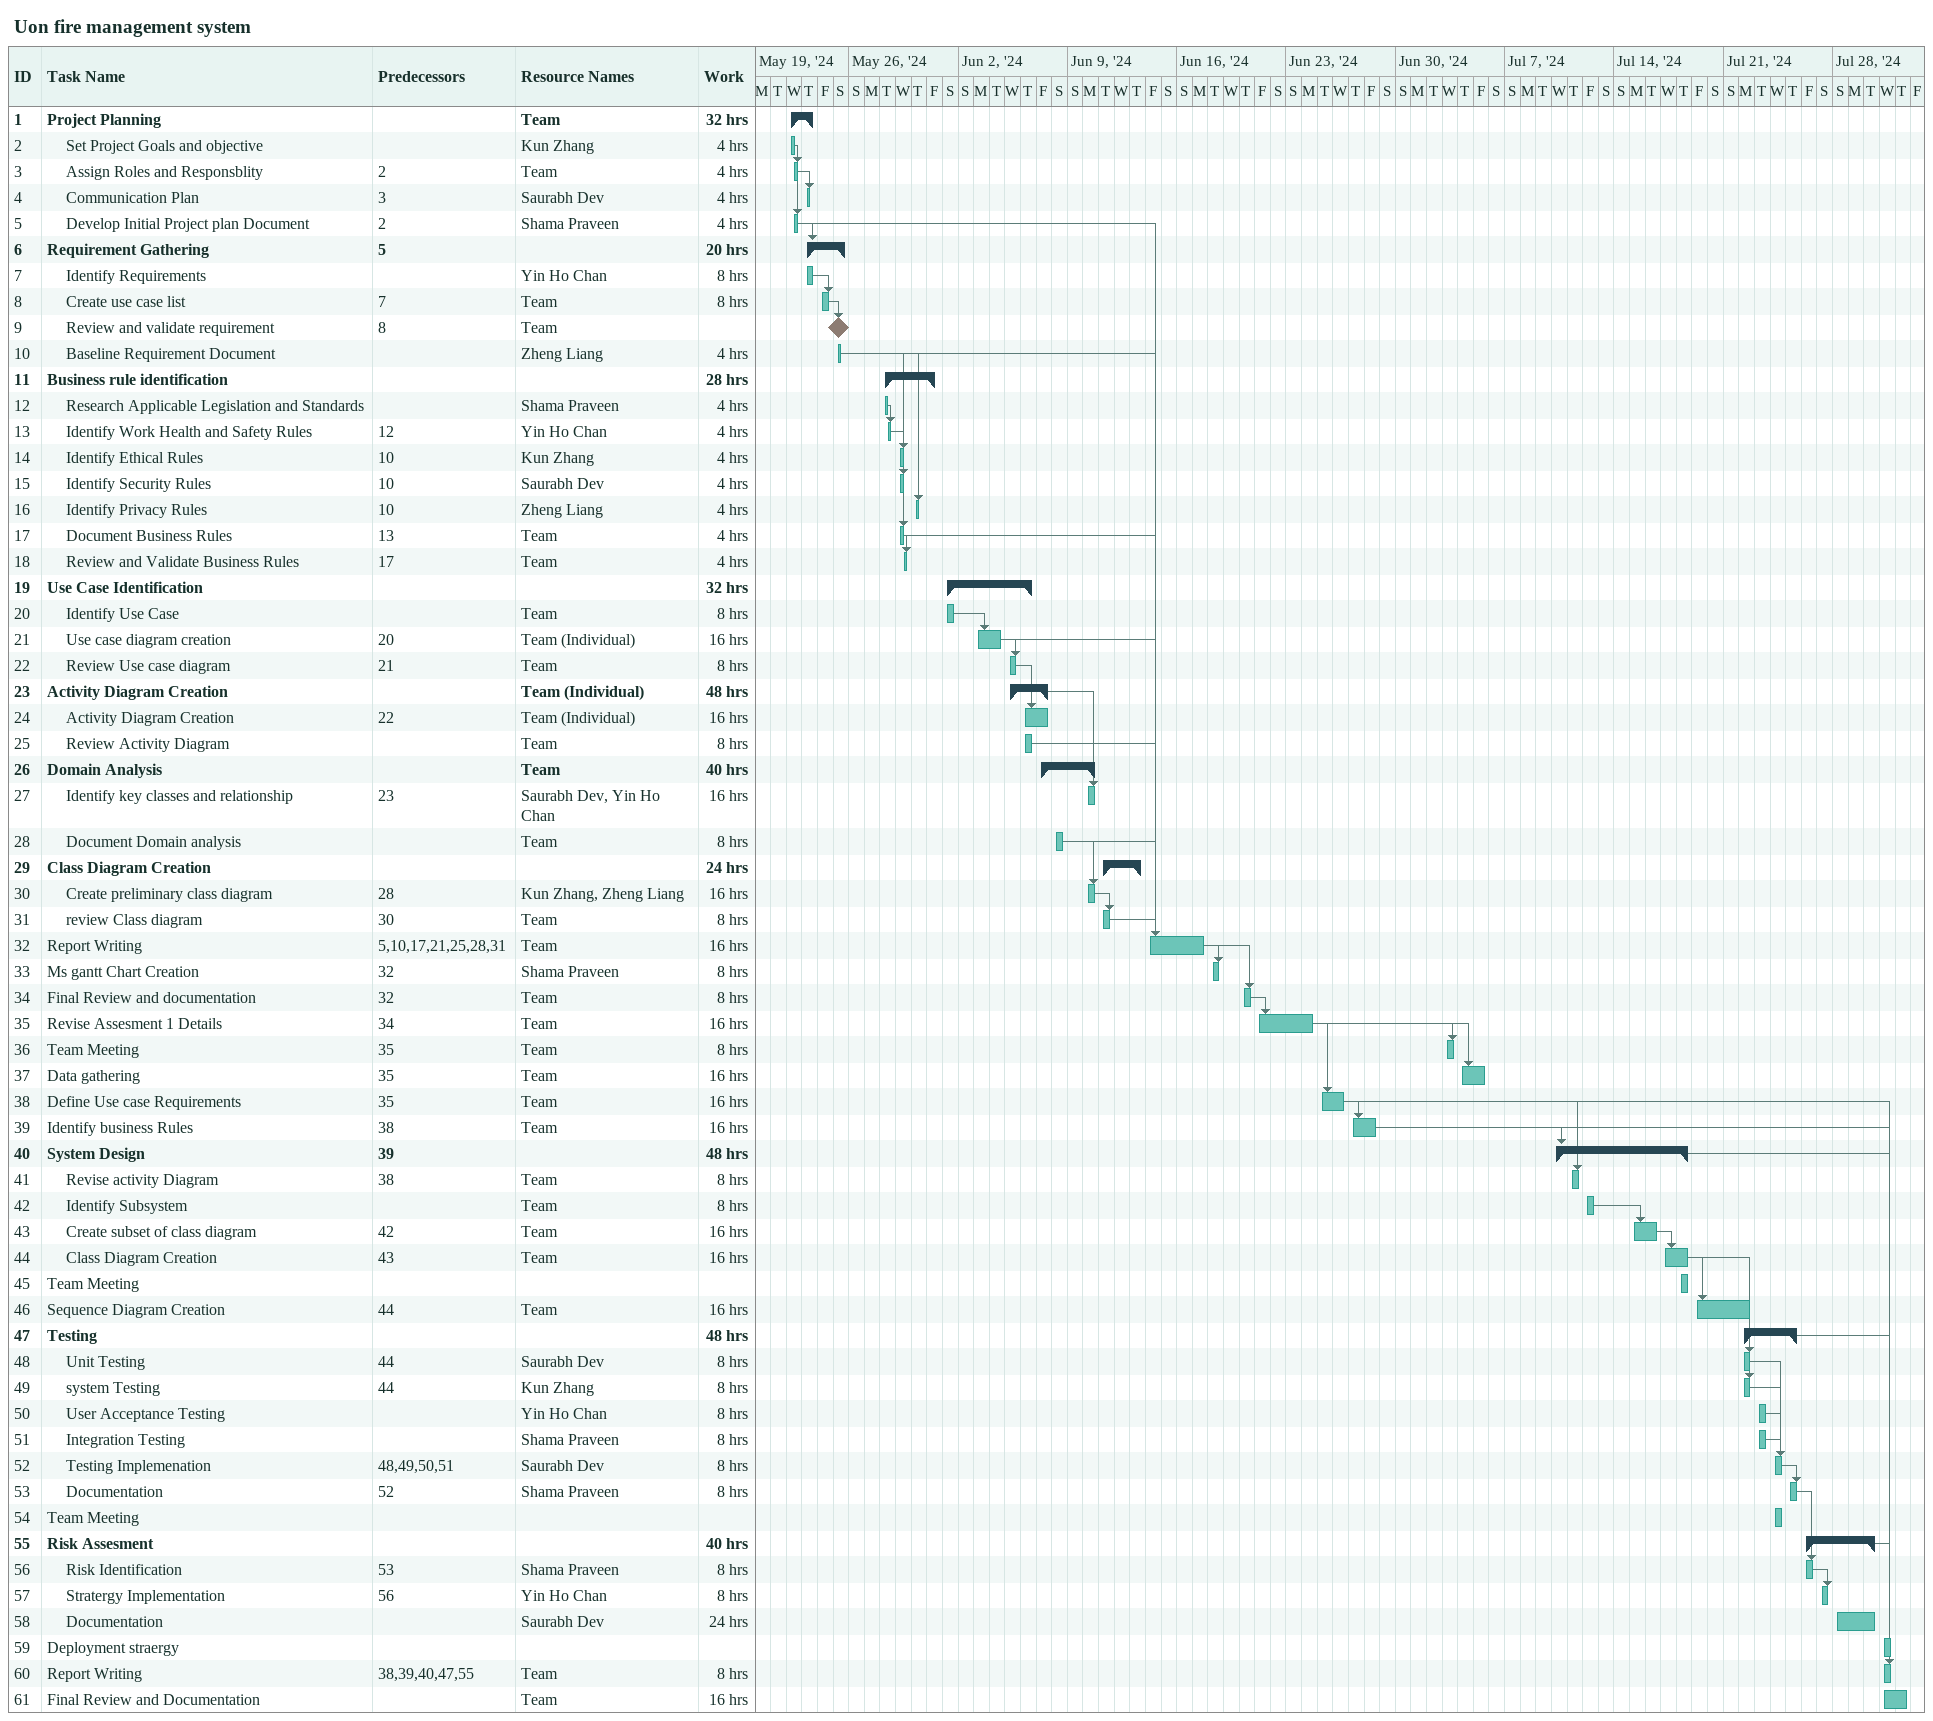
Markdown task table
Uon fire management system

| ID | Level | Task | Start | Finish | Predecessors | Resources | Work (h) |
|---|---|---|---|---|---|---|---|
| 1 | 1 | **Project Planning** | 2024-05-22 | 2024-05-23 |  | Team | 32 |
| 2 | 2 | Set Project Goals and objective | 2024-05-22 | 2024-05-22 |  | Kun Zhang | 4 |
| 3 | 2 | Assign Roles and Responsblity | 2024-05-22 | 2024-05-22 | 2 | Team | 4 |
| 4 | 2 | Communication Plan | 2024-05-23 | 2024-05-23 | 3 | Saurabh Dev | 4 |
| 5 | 2 | Develop Initial Project plan Document | 2024-05-22 | 2024-05-22 | 2 | Shama Praveen | 4 |
| 6 | 1 | **Requirement Gathering** | 2024-05-23 | 2024-05-25 | 5 |  | 20 |
| 7 | 2 | Identify Requirements | 2024-05-23 | 2024-05-23 |  | Yin Ho Chan | 8 |
| 8 | 2 | Create use case list | 2024-05-24 | 2024-05-24 | 7 | Team | 8 |
| 9 | 2 | Review and validate requirement (milestone) | 2024-05-25 | 2024-05-25 | 8 | Team |  |
| 10 | 2 | Baseline Requirement Document | 2024-05-25 | 2024-05-25 |  | Zheng Liang | 4 |
| 11 | 1 | **Business rule identification** | 2024-05-28 | 2024-05-31 |  |  | 28 |
| 12 | 2 | Research Applicable Legislation and Standards | 2024-05-28 | 2024-05-28 |  | Shama Praveen | 4 |
| 13 | 2 | Identify Work Health and Safety Rules | 2024-05-28 | 2024-05-28 | 12 | Yin Ho Chan | 4 |
| 14 | 2 | Identify Ethical Rules | 2024-05-29 | 2024-05-29 | 10 | Kun Zhang | 4 |
| 15 | 2 | Identify Security Rules | 2024-05-29 | 2024-05-29 | 10 | Saurabh Dev | 4 |
| 16 | 2 | Identify Privacy Rules | 2024-05-30 | 2024-05-30 | 10 | Zheng Liang | 4 |
| 17 | 2 | Document Business Rules | 2024-05-29 | 2024-05-29 | 13 | Team | 4 |
| 18 | 2 | Review and Validate Business Rules | 2024-05-29 | 2024-05-29 | 17 | Team | 4 |
| 19 | 1 | **Use Case Identification** | 2024-06-01 | 2024-06-06 |  |  | 32 |
| 20 | 2 | Identify Use Case | 2024-06-01 | 2024-06-01 |  | Team | 8 |
| 21 | 2 | Use case diagram creation | 2024-06-03 | 2024-06-04 | 20 | Team (Individual) | 16 |
| 22 | 2 | Review Use case diagram | 2024-06-05 | 2024-06-05 | 21 | Team | 8 |
| 23 | 1 | **Activity Diagram Creation** | 2024-06-05 | 2024-06-07 |  | Team (Individual) | 48 |
| 24 | 2 | Activity Diagram Creation | 2024-06-06 | 2024-06-07 | 22 | Team (Individual) | 16 |
| 25 | 2 | Review Activity Diagram | 2024-06-06 | 2024-06-06 |  | Team | 8 |
| 26 | 1 | **Domain Analysis** | 2024-06-07 | 2024-06-10 |  | Team | 40 |
| 27 | 2 | Identify key classes and relationship | 2024-06-10 | 2024-06-10 | 23 | Saurabh Dev, Yin Ho Chan | 16 |
| 28 | 2 | Document Domain analysis | 2024-06-08 | 2024-06-08 |  | Team | 8 |
| 29 | 1 | **Class Diagram Creation** | 2024-06-11 | 2024-06-13 |  |  | 24 |
| 30 | 2 | Create preliminary class diagram | 2024-06-10 | 2024-06-10 | 28 | Kun Zhang, Zheng Liang | 16 |
| 31 | 2 | review Class diagram | 2024-06-11 | 2024-06-11 | 30 | Team | 8 |
| 32 | 1 | Report Writing | 2024-06-14 | 2024-06-17 | 5, 10, 17, 21, 25, 28, 31 | Team | 16 |
| 33 | 1 | Ms gantt Chart Creation | 2024-06-18 | 2024-06-18 | 32 | Shama Praveen | 8 |
| 34 | 1 | Final Review and documentation | 2024-06-20 | 2024-06-20 | 32 | Team | 8 |
| 35 | 1 | Revise Assesment 1 Details | 2024-06-21 | 2024-06-24 | 34 | Team | 16 |
| 36 | 1 | Team Meeting | 2024-07-03 | 2024-07-03 | 35 | Team | 8 |
| 37 | 1 | Data gathering | 2024-07-04 | 2024-07-05 | 35 | Team | 16 |
| 38 | 1 | Define Use case Requirements | 2024-06-25 | 2024-06-26 | 35 | Team | 16 |
| 39 | 1 | Identify business Rules | 2024-06-27 | 2024-06-28 | 38 | Team | 16 |
| 40 | 1 | **System Design** | 2024-07-10 | 2024-07-18 | 39 |  | 48 |
| 41 | 2 | Revise activity Diagram | 2024-07-11 | 2024-07-11 | 38 | Team | 8 |
| 42 | 2 | Identify Subsystem | 2024-07-12 | 2024-07-12 |  | Team | 8 |
| 43 | 2 | Create subset of class diagram | 2024-07-15 | 2024-07-16 | 42 | Team | 16 |
| 44 | 2 | Class Diagram Creation | 2024-07-17 | 2024-07-18 | 43 | Team | 16 |
| 45 | 1 | Team Meeting | 2024-07-18 | 2024-07-18 |  |  |  |
| 46 | 1 | Sequence Diagram Creation | 2024-07-19 | 2024-07-22 | 44 | Team | 16 |
| 47 | 1 | **Testing** | 2024-07-22 | 2024-07-25 |  |  | 48 |
| 48 | 2 | Unit Testing | 2024-07-22 | 2024-07-22 | 44 | Saurabh Dev | 8 |
| 49 | 2 | system Testing | 2024-07-22 | 2024-07-22 | 44 | Kun Zhang | 8 |
| 50 | 2 | User Acceptance Testing | 2024-07-23 | 2024-07-23 |  | Yin Ho Chan | 8 |
| 51 | 2 | Integration Testing | 2024-07-23 | 2024-07-23 |  | Shama Praveen | 8 |
| 52 | 2 | Testing Implemenation | 2024-07-24 | 2024-07-24 | 48, 49, 50, 51 | Saurabh Dev | 8 |
| 53 | 2 | Documentation | 2024-07-25 | 2024-07-25 | 52 | Shama Praveen | 8 |
| 54 | 1 | Team Meeting | 2024-07-24 | 2024-07-24 |  |  |  |
| 55 | 1 | **Risk Assesment** | 2024-07-26 | 2024-07-30 |  |  | 40 |
| 56 | 2 | Risk Identification | 2024-07-26 | 2024-07-26 | 53 | Shama Praveen | 8 |
| 57 | 2 | Stratergy Implementation | 2024-07-27 | 2024-07-27 | 56 | Yin Ho Chan | 8 |
| 58 | 2 | Documentation | 2024-07-28 | 2024-07-30 |  | Saurabh Dev | 24 |
| 59 | 1 | Deployment straergy | 2024-07-31 | 2024-07-31 |  |  |  |
| 60 | 1 | Report Writing | 2024-07-31 | 2024-07-31 | 38, 39, 40, 47, 55 | Team | 8 |
| 61 | 1 | Final Review and Documentation | 2024-07-31 | 2024-08-01 |  | Team | 16 |
